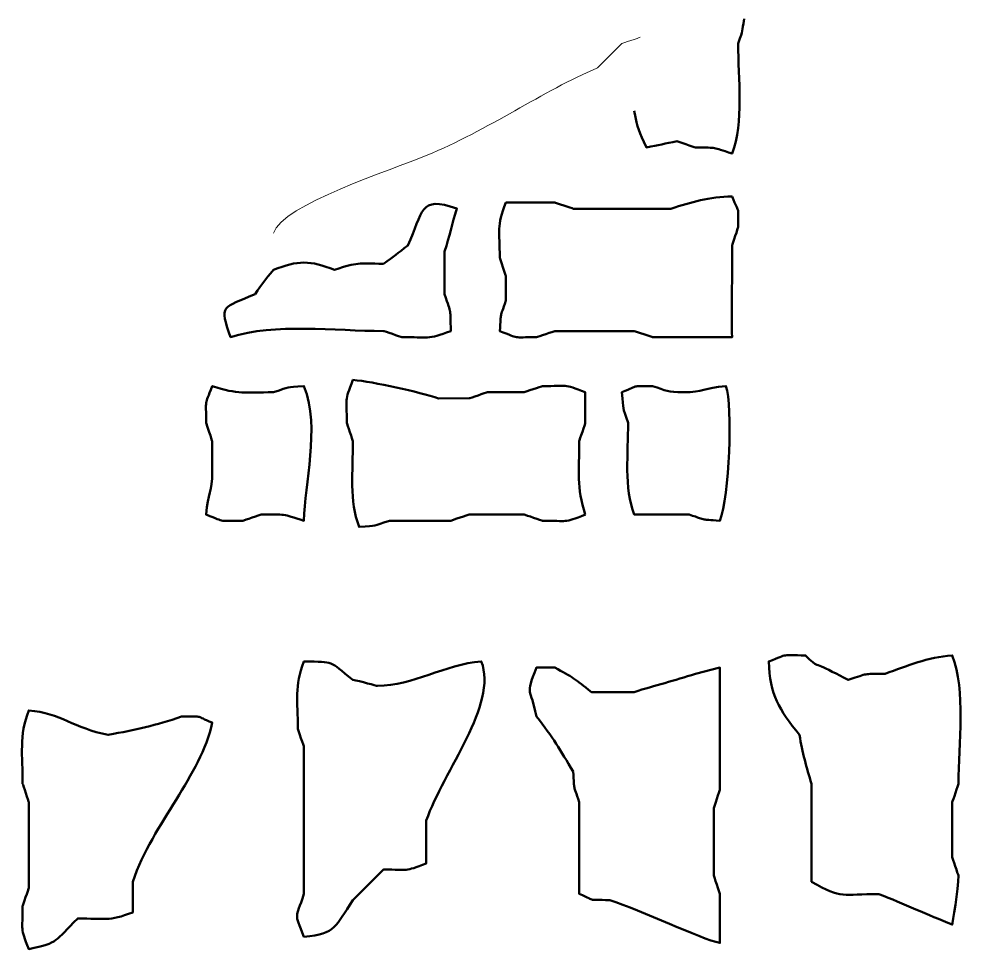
# Model space of a CAD drawing. Header units: millimetres. Extents: x -1760 to -1105, y 422 to 906.
# Drawn here: x -1150.42 to -1128.74, y 573.94 to 595.22 of the extents above; entities that cross this region are included whole.
import ezdxf

# ---------------------------------------------------------------- set-up
doc = ezdxf.new("R2010")
doc.units = ezdxf.units.MM
doc.header["$MEASUREMENT"] = 0
doc.layers.add('layer 1', color=7, linetype='Continuous')

msp = doc.modelspace()

# ---------------------------------------------------------------- linework, layer by layer
at = {"layer": 'layer 1', "color": 225, "lineweight": 50}
for points, knots in [([(-1136.3375, 593.1181), (-1136.2562, 592.6872), (-1136.2334, 592.6565), (-1136.0576, 592.2781), (-1136.0576, 592.2781), (-1135.778, 592.3323), (-1135.6372, 592.3654), (-1135.3577, 592.4184), (-1135.3577, 592.4184), (-1135.3494, 592.415), (-1134.9611, 592.2868), (-1134.9377, 592.2781), (-1134.9377, 592.2781), (-1134.387, 592.2665), (-1134.592, 592.2984), (-1134.0977, 592.1383), (-1134.0977, 592.1383), (-1133.8229, 592.8461), (-1133.9578, 593.8499), (-1133.9577, 594.6583), (-1133.9577, 594.6583), (-1133.8338, 595.0023), (-1133.8795, 594.8982), (-1133.8176, 595.2183)], [0, 0, 0, 0, 0.1428571, 0.1428571, 0.1428571, 0.1428571, 0.2857143, 0.2857143, 0.2857143, 0.2857143, 0.4285714, 0.4285714, 0.4285714, 0.4285714, 0.5714286, 0.5714286, 0.5714286, 0.5714286, 0.7142857, 0.7142857, 0.7142857, 0.7142857, 1, 1, 1, 1]), ([(-1144.599, 589.4785), (-1144.7946, 589.2307), (-1144.8519, 589.179), (-1145.0188, 588.9186), (-1145.0188, 588.9186), (-1145.7552, 588.6071), (-1145.8504, 588.6798), (-1145.5786, 587.9385), (-1145.5786, 587.9385), (-1144.5773, 588.2634), (-1143.1889, 588.0787), (-1142.0786, 588.0785), (-1142.0786, 588.0785), (-1142.0703, 588.0752), (-1141.6819, 587.9471), (-1141.6588, 587.9385), (-1141.6588, 587.9385), (-1141.0523, 587.9385), (-1141.0746, 587.8707), (-1140.5383, 588.0785), (-1140.5383, 588.0785), (-1140.55, 588.6292), (-1140.5181, 588.4242), (-1140.6784, 588.9185), (-1140.6784, 588.9185), (-1140.6784, 588.9185), (-1140.6784, 589.4785), (-1140.6784, 589.4785), (-1140.6784, 589.4785), (-1140.6784, 589.4785), (-1140.6784, 589.8985), (-1140.6784, 589.8985), (-1140.6784, 589.8985), (-1140.5655, 590.2467), (-1140.5114, 590.5301), (-1140.3985, 590.8785), (-1140.3985, 590.8785), (-1141.2719, 591.1988), (-1141.1698, 590.788), (-1141.5185, 590.0385), (-1141.5185, 590.0385), (-1141.7702, 589.8396), (-1141.8226, 589.7898), (-1142.0786, 589.6186), (-1142.0786, 589.6186), (-1142.6883, 589.6186), (-1142.6449, 589.6581), (-1143.1986, 589.4787), (-1143.1986, 589.4787), (-1143.7617, 589.6972), (-1144.0356, 589.6972), (-1144.599, 589.4787)], [0, 0, 0, 0, 0.0714286, 0.0714286, 0.0714286, 0.0714286, 0.1428571, 0.1428571, 0.1428571, 0.1428571, 0.2142857, 0.2142857, 0.2142857, 0.2142857, 0.2857143, 0.2857143, 0.2857143, 0.2857143, 0.3571429, 0.3571429, 0.3571429, 0.3571429, 0.4285714, 0.4285714, 0.4285714, 0.4285714, 0.5, 0.5, 0.5, 0.5, 0.5714286, 0.5714286, 0.5714286, 0.5714286, 0.6428571, 0.6428571, 0.6428571, 0.6428571, 0.7142857, 0.7142857, 0.7142857, 0.7142857, 0.7857143, 0.7857143, 0.7857143, 0.7857143, 0.8571429, 0.8571429, 0.8571429, 0.8571429, 1, 1, 1, 1]), ([(-1134.0968, 587.9372), (-1134.0968, 587.9372), (-1135.9168, 587.9374), (-1135.9168, 587.9374), (-1135.9168, 587.9374), (-1135.9251, 587.9408), (-1136.3135, 588.0688), (-1136.3368, 588.0775), (-1136.3368, 588.0775), (-1136.3368, 588.0775), (-1137.5969, 588.0775), (-1137.5969, 588.0775), (-1137.5969, 588.0775), (-1137.5969, 588.0775), (-1138.1569, 588.0773), (-1138.1569, 588.0773), (-1138.1569, 588.0773), (-1138.1652, 588.0739), (-1138.5535, 587.9459), (-1138.5769, 587.9374), (-1138.5769, 587.9374), (-1139.1523, 587.9374), (-1138.938, 587.8912), (-1139.4169, 588.0773), (-1139.4169, 588.0773), (-1139.3791, 588.5579), (-1139.4218, 588.3297), (-1139.2768, 588.7772), (-1139.2768, 588.7772), (-1139.2768, 588.7772), (-1139.2768, 589.3372), (-1139.2768, 589.3372), (-1139.2768, 589.3372), (-1139.2802, 589.3455), (-1139.4084, 589.7337), (-1139.4169, 589.7572), (-1139.4169, 589.7572), (-1139.4169, 590.3777), (-1139.491, 590.4659), (-1139.2768, 591.0173), (-1139.2768, 591.0173), (-1139.2768, 591.0173), (-1138.1568, 591.0175), (-1138.1568, 591.0175), (-1138.1568, 591.0175), (-1138.1485, 591.0141), (-1137.7602, 590.8859), (-1137.7368, 590.8773), (-1137.7368, 590.8773), (-1137.7368, 590.8773), (-1136.4767, 590.8773), (-1136.4767, 590.8773), (-1136.4767, 590.8773), (-1136.4767, 590.8773), (-1135.9166, 590.8774), (-1135.9166, 590.8774), (-1135.9166, 590.8774), (-1135.9166, 590.8774), (-1135.4967, 590.8774), (-1135.4967, 590.8774), (-1135.4967, 590.8774), (-1135.0349, 591.027), (-1134.6225, 591.1459), (-1134.0968, 591.1574), (-1134.0968, 591.1574), (-1133.9192, 590.7102), (-1133.969, 591.0238), (-1133.9566, 590.4573), (-1133.9566, 590.4573), (-1133.96, 590.449), (-1134.0882, 590.0608), (-1134.0967, 590.0373), (-1134.0967, 590.0373), (-1134.0967, 589.709), (-1134.1065, 587.9556), (-1134.0967, 587.9372), (-1134.0967, 587.9372), (-1134.0967, 587.9372), (-1134.0968, 587.9372), (-1134.0968, 587.9372)], [0, 0, 0, 0, 0.047619, 0.047619, 0.047619, 0.047619, 0.0952381, 0.0952381, 0.0952381, 0.0952381, 0.1428571, 0.1428571, 0.1428571, 0.1428571, 0.1904762, 0.1904762, 0.1904762, 0.1904762, 0.2380952, 0.2380952, 0.2380952, 0.2380952, 0.2857143, 0.2857143, 0.2857143, 0.2857143, 0.3333333, 0.3333333, 0.3333333, 0.3333333, 0.3809524, 0.3809524, 0.3809524, 0.3809524, 0.4285714, 0.4285714, 0.4285714, 0.4285714, 0.4761905, 0.4761905, 0.4761905, 0.4761905, 0.5238095, 0.5238095, 0.5238095, 0.5238095, 0.5714286, 0.5714286, 0.5714286, 0.5714286, 0.6190476, 0.6190476, 0.6190476, 0.6190476, 0.6666667, 0.6666667, 0.6666667, 0.6666667, 0.7142857, 0.7142857, 0.7142857, 0.7142857, 0.7619048, 0.7619048, 0.7619048, 0.7619048, 0.8095238, 0.8095238, 0.8095238, 0.8095238, 0.8571429, 0.8571429, 0.8571429, 0.8571429, 0.9047619, 0.9047619, 0.9047619, 0.9047619, 1, 1, 1, 1]), ([(-1137.457, 583.8777), (-1137.9708, 583.678), (-1137.8456, 583.7376), (-1138.4372, 583.7374), (-1138.4372, 583.7374), (-1138.4455, 583.7408), (-1138.8337, 583.8692), (-1138.857, 583.8777), (-1138.857, 583.8777), (-1138.857, 583.8777), (-1140.1173, 583.8777), (-1140.1173, 583.8777), (-1140.1173, 583.8777), (-1140.1256, 583.8743), (-1140.5138, 583.7459), (-1140.5371, 583.7376), (-1140.5371, 583.7376), (-1140.5371, 583.7376), (-1141.9373, 583.7376), (-1141.9373, 583.7376), (-1141.9373, 583.7376), (-1142.3483, 583.6014), (-1142.1948, 583.6314), (-1142.6372, 583.5976), (-1142.6372, 583.5976), (-1142.8667, 584.1883), (-1142.7772, 584.8681), (-1142.7772, 585.5578), (-1142.7772, 585.5578), (-1142.7806, 585.566), (-1142.9088, 585.9543), (-1142.9173, 585.9777), (-1142.9173, 585.9777), (-1142.9173, 586.569), (-1142.9767, 586.4439), (-1142.7772, 586.9579), (-1142.7772, 586.9579), (-1142.3121, 586.9219), (-1141.2547, 586.6794), (-1140.8174, 586.5378), (-1140.8174, 586.5378), (-1140.8174, 586.5378), (-1140.1173, 586.5379), (-1140.1173, 586.5379), (-1140.1173, 586.5379), (-1140.109, 586.5413), (-1139.7208, 586.6692), (-1139.6972, 586.6776), (-1139.6972, 586.6776), (-1139.6972, 586.6776), (-1138.8572, 586.6778), (-1138.8572, 586.6778), (-1138.8572, 586.6778), (-1138.8489, 586.6812), (-1138.4607, 586.8092), (-1138.4372, 586.8177), (-1138.4372, 586.8177), (-1137.846, 586.8177), (-1137.971, 586.8773), (-1137.4572, 586.6778), (-1137.4572, 586.6778), (-1137.4572, 586.6778), (-1137.4572, 585.9779), (-1137.4572, 585.9779), (-1137.4572, 585.9779), (-1137.4606, 585.9696), (-1137.5886, 585.5814), (-1137.5971, 585.5579), (-1137.5971, 585.5579), (-1137.5971, 584.8549), (-1137.6641, 584.5162), (-1137.4572, 583.8778), (-1137.4572, 583.8778), (-1137.4572, 583.8778), (-1137.457, 583.8777), (-1137.457, 583.8777)], [0, 0, 0, 0, 0.05, 0.05, 0.05, 0.05, 0.1, 0.1, 0.1, 0.1, 0.15, 0.15, 0.15, 0.15, 0.2, 0.2, 0.2, 0.2, 0.25, 0.25, 0.25, 0.25, 0.3, 0.3, 0.3, 0.3, 0.35, 0.35, 0.35, 0.35, 0.4, 0.4, 0.4, 0.4, 0.45, 0.45, 0.45, 0.45, 0.5, 0.5, 0.5, 0.5, 0.55, 0.55, 0.55, 0.55, 0.6, 0.6, 0.6, 0.6, 0.65, 0.65, 0.65, 0.65, 0.7, 0.7, 0.7, 0.7, 0.75, 0.75, 0.75, 0.75, 0.8, 0.8, 0.8, 0.8, 0.85, 0.85, 0.85, 0.85, 0.9, 0.9, 0.9, 0.9, 1, 1, 1, 1]), ([(-1143.8978, 583.7371), (-1144.4168, 583.9055), (-1144.2986, 583.8771), (-1144.878, 583.8771), (-1144.878, 583.8771), (-1144.8863, 583.8738), (-1145.2745, 583.7457), (-1145.298, 583.7371), (-1145.298, 583.7371), (-1145.8734, 583.7371), (-1145.6591, 583.691), (-1146.1379, 583.8771), (-1146.1379, 583.8771), (-1146.099, 584.3846), (-1145.9979, 584.3837), (-1145.9979, 584.8573), (-1145.9979, 584.8573), (-1145.9979, 584.8573), (-1145.9979, 585.5572), (-1145.9979, 585.5572), (-1145.9979, 585.5572), (-1146.0012, 585.5655), (-1146.1295, 585.9537), (-1146.1379, 585.9772), (-1146.1379, 585.9772), (-1146.1379, 586.5526), (-1146.184, 586.3383), (-1145.9979, 586.8172), (-1145.9979, 586.8172), (-1145.3945, 586.6216), (-1145.258, 586.6773), (-1144.5979, 586.6771), (-1144.5979, 586.6771), (-1144.1867, 586.8133), (-1144.3404, 586.7833), (-1143.898, 586.8173), (-1143.898, 586.8173), (-1143.517, 585.8361), (-1143.8978, 584.585), (-1143.8978, 583.7369), (-1143.8978, 583.7369), (-1143.8978, 583.7369), (-1143.8978, 583.7371), (-1143.8978, 583.7371)], [0, 0, 0, 0, 0.0833333, 0.0833333, 0.0833333, 0.0833333, 0.1666667, 0.1666667, 0.1666667, 0.1666667, 0.25, 0.25, 0.25, 0.25, 0.3333333, 0.3333333, 0.3333333, 0.3333333, 0.4166667, 0.4166667, 0.4166667, 0.4166667, 0.5, 0.5, 0.5, 0.5, 0.5833333, 0.5833333, 0.5833333, 0.5833333, 0.6666667, 0.6666667, 0.6666667, 0.6666667, 0.75, 0.75, 0.75, 0.75, 0.8333333, 0.8333333, 0.8333333, 0.8333333, 1, 1, 1, 1]), ([(-1134.3778, 583.7371), (-1134.8585, 583.775), (-1134.6302, 583.7321), (-1135.0777, 583.8773), (-1135.0777, 583.8773), (-1135.0777, 583.8773), (-1136.3378, 583.8773), (-1136.3378, 583.8773), (-1136.3378, 583.8773), (-1136.5724, 584.4813), (-1136.4779, 585.2819), (-1136.4779, 585.9774), (-1136.4779, 585.9774), (-1136.6141, 586.3884), (-1136.5839, 586.2347), (-1136.618, 586.6771), (-1136.618, 586.6771), (-1136.1708, 586.8547), (-1136.4842, 586.8048), (-1135.9179, 586.8173), (-1135.9179, 586.8173), (-1135.6118, 586.7157), (-1135.5741, 586.6771), (-1135.218, 586.6771), (-1135.218, 586.6771), (-1134.7445, 586.6771), (-1134.7454, 586.7782), (-1134.2378, 586.8172), (-1134.2378, 586.8172), (-1134.0732, 586.3683), (-1134.1678, 584.2779), (-1134.3778, 583.7369), (-1134.3778, 583.7369), (-1134.3778, 583.7369), (-1134.3778, 583.7371), (-1134.3778, 583.7371)], [0, 0, 0, 0, 0.1, 0.1, 0.1, 0.1, 0.2, 0.2, 0.2, 0.2, 0.3, 0.3, 0.3, 0.3, 0.4, 0.4, 0.4, 0.4, 0.5, 0.5, 0.5, 0.5, 0.6, 0.6, 0.6, 0.6, 0.7, 0.7, 0.7, 0.7, 0.8, 0.8, 0.8, 0.8, 1, 1, 1, 1]), ([(-1129.0566, 574.4965), (-1129.6161, 574.721), (-1130.1722, 574.9703), (-1130.7367, 575.1967), (-1130.7367, 575.1967), (-1131.5778, 575.1966), (-1131.571, 575.0692), (-1132.2767, 575.4767), (-1132.2767, 575.4767), (-1132.2767, 575.4767), (-1132.2767, 577.7166), (-1132.2767, 577.7166), (-1132.2767, 577.7166), (-1132.3995, 578.0946), (-1132.4815, 578.437), (-1132.5566, 578.8367), (-1132.5566, 578.8367), (-1133.0175, 579.4205), (-1133.24, 579.749), (-1133.2569, 580.5168), (-1133.2569, 580.5168), (-1132.7776, 580.7027), (-1132.9921, 580.6568), (-1132.4167, 580.6568), (-1132.4167, 580.6568), (-1132.1259, 580.3661), (-1132.1633, 580.4716), (-1131.9969, 580.3767), (-1131.9969, 580.3767), (-1131.911, 580.34), (-1131.5265, 580.1395), (-1131.4367, 580.097), (-1131.4367, 580.097), (-1130.9423, 580.257), (-1131.1471, 580.2249), (-1130.5968, 580.2368), (-1130.5968, 580.2368), (-1130.074, 580.4178), (-1129.633, 580.6127), (-1129.0566, 580.657), (-1129.0566, 580.657), (-1128.7412, 579.8449), (-1128.9165, 578.6384), (-1128.9165, 577.7168), (-1128.9165, 577.7168), (-1128.9199, 577.7085), (-1129.0481, 577.3199), (-1129.0566, 577.2968), (-1129.0566, 577.2968), (-1129.0566, 577.2968), (-1129.0566, 576.0367), (-1129.0566, 576.0367), (-1129.0566, 576.0367), (-1129.0532, 576.0284), (-1128.925, 575.64), (-1128.9165, 575.6165), (-1128.9165, 575.6165), (-1128.9165, 575.3084), (-1129.0566, 574.5125), (-1129.0566, 574.4963), (-1129.0566, 574.4963), (-1129.0566, 574.4963), (-1129.0566, 574.4965), (-1129.0566, 574.4965)], [0, 0, 0, 0, 0.0588235, 0.0588235, 0.0588235, 0.0588235, 0.1176471, 0.1176471, 0.1176471, 0.1176471, 0.1764706, 0.1764706, 0.1764706, 0.1764706, 0.2352941, 0.2352941, 0.2352941, 0.2352941, 0.2941176, 0.2941176, 0.2941176, 0.2941176, 0.3529412, 0.3529412, 0.3529412, 0.3529412, 0.4117647, 0.4117647, 0.4117647, 0.4117647, 0.4705882, 0.4705882, 0.4705882, 0.4705882, 0.5294118, 0.5294118, 0.5294118, 0.5294118, 0.5882353, 0.5882353, 0.5882353, 0.5882353, 0.6470588, 0.6470588, 0.6470588, 0.6470588, 0.7058824, 0.7058824, 0.7058824, 0.7058824, 0.7647059, 0.7647059, 0.7647059, 0.7647059, 0.8235294, 0.8235294, 0.8235294, 0.8235294, 0.8823529, 0.8823529, 0.8823529, 0.8823529, 1, 1, 1, 1]), ([(-1141.0982, 576.8777), (-1141.0982, 576.8777), (-1141.0982, 575.8975), (-1141.0982, 575.8975), (-1141.0982, 575.8975), (-1141.6124, 575.6979), (-1141.4868, 575.7573), (-1142.0784, 575.7573), (-1142.0784, 575.7573), (-1142.0784, 575.7573), (-1142.7783, 575.0576), (-1142.7783, 575.0576), (-1142.7783, 575.0576), (-1143.187, 574.4529), (-1143.1522, 574.2912), (-1143.8984, 574.2176), (-1143.8984, 574.2176), (-1144.1268, 574.8055), (-1144.0952, 574.5909), (-1143.8984, 575.1978), (-1143.8984, 575.1978), (-1143.8984, 575.1978), (-1143.8984, 575.7577), (-1143.8984, 575.7577), (-1143.8984, 575.7577), (-1143.8984, 575.7577), (-1143.8984, 577.0178), (-1143.8984, 577.0178), (-1143.8984, 577.0178), (-1143.8984, 577.0178), (-1143.8984, 578.5578), (-1143.8984, 578.5578), (-1143.8984, 578.5578), (-1143.9017, 578.5661), (-1144.0299, 578.9545), (-1144.0386, 578.9778), (-1144.0386, 578.9778), (-1144.0386, 579.6262), (-1144.1204, 579.946), (-1143.8984, 580.5178), (-1143.8984, 580.5178), (-1143.1745, 580.503), (-1143.3475, 580.5469), (-1142.7785, 580.0979), (-1142.7785, 580.0979), (-1142.6312, 580.0672), (-1142.2257, 579.9578), (-1142.2183, 579.958), (-1142.2183, 579.958), (-1141.3961, 579.958), (-1140.6835, 580.4531), (-1139.8383, 580.5178), (-1139.8383, 580.5178), (-1139.4543, 579.5287), (-1140.7031, 578.0195), (-1141.0984, 576.8779), (-1141.0984, 576.8779), (-1141.0984, 576.8779), (-1141.0982, 576.8777), (-1141.0982, 576.8777)], [0, 0, 0, 0, 0.0625, 0.0625, 0.0625, 0.0625, 0.125, 0.125, 0.125, 0.125, 0.1875, 0.1875, 0.1875, 0.1875, 0.25, 0.25, 0.25, 0.25, 0.3125, 0.3125, 0.3125, 0.3125, 0.375, 0.375, 0.375, 0.375, 0.4375, 0.4375, 0.4375, 0.4375, 0.5, 0.5, 0.5, 0.5, 0.5625, 0.5625, 0.5625, 0.5625, 0.625, 0.625, 0.625, 0.625, 0.6875, 0.6875, 0.6875, 0.6875, 0.75, 0.75, 0.75, 0.75, 0.8125, 0.8125, 0.8125, 0.8125, 0.875, 0.875, 0.875, 0.875, 1, 1, 1, 1]), ([(-1134.3778, 580.2374), (-1134.3778, 580.2374), (-1134.3778, 577.5771), (-1134.3778, 577.5771), (-1134.3778, 577.5771), (-1134.3812, 577.5688), (-1134.5096, 577.1806), (-1134.5179, 577.1571), (-1134.5179, 577.1571), (-1134.5179, 577.1571), (-1134.5179, 575.6171), (-1134.5179, 575.6171), (-1134.5179, 575.6171), (-1134.5145, 575.6088), (-1134.3863, 575.2204), (-1134.3778, 575.1971), (-1134.3778, 575.1971), (-1134.3778, 575.1971), (-1134.378, 574.077), (-1134.378, 574.077), (-1134.378, 574.077), (-1134.8174, 574.1702), (-1136.1733, 574.8224), (-1136.8981, 575.0574), (-1136.8981, 575.0574), (-1137.4644, 575.0706), (-1137.151, 575.0202), (-1137.598, 575.1975), (-1137.598, 575.1975), (-1137.598, 575.1975), (-1137.598, 577.2975), (-1137.598, 577.2975), (-1137.598, 577.2975), (-1137.743, 577.7452), (-1137.7003, 577.5168), (-1137.738, 577.9974), (-1137.738, 577.9974), (-1138.0312, 578.4869), (-1138.197, 578.788), (-1138.578, 579.2575), (-1138.578, 579.2575), (-1138.7092, 579.9515), (-1138.8418, 579.698), (-1138.578, 580.3776), (-1138.578, 580.3776), (-1138.578, 580.3776), (-1138.158, 580.3778), (-1138.158, 580.3778), (-1138.158, 580.3778), (-1137.7631, 580.1665), (-1137.6819, 580.113), (-1137.318, 579.8177), (-1137.318, 579.8177), (-1137.318, 579.8177), (-1136.3378, 579.8177), (-1136.3378, 579.8177), (-1136.3378, 579.8177), (-1135.865, 579.9712), (-1135.4159, 580.0723), (-1134.9379, 580.2377), (-1134.9379, 580.2377), (-1134.9379, 580.2377), (-1134.3778, 580.3776), (-1134.3778, 580.3776), (-1134.3778, 580.3776), (-1134.3778, 580.3776), (-1134.3778, 580.2374), (-1134.3778, 580.2374)], [0, 0, 0, 0, 0.0555556, 0.0555556, 0.0555556, 0.0555556, 0.1111111, 0.1111111, 0.1111111, 0.1111111, 0.1666667, 0.1666667, 0.1666667, 0.1666667, 0.2222222, 0.2222222, 0.2222222, 0.2222222, 0.2777778, 0.2777778, 0.2777778, 0.2777778, 0.3333333, 0.3333333, 0.3333333, 0.3333333, 0.3888889, 0.3888889, 0.3888889, 0.3888889, 0.4444444, 0.4444444, 0.4444444, 0.4444444, 0.5, 0.5, 0.5, 0.5, 0.5555556, 0.5555556, 0.5555556, 0.5555556, 0.6111111, 0.6111111, 0.6111111, 0.6111111, 0.6666667, 0.6666667, 0.6666667, 0.6666667, 0.7222222, 0.7222222, 0.7222222, 0.7222222, 0.7777778, 0.7777778, 0.7777778, 0.7777778, 0.8333333, 0.8333333, 0.8333333, 0.8333333, 0.8888889, 0.8888889, 0.8888889, 0.8888889, 1, 1, 1, 1]), ([(-1147.8186, 575.4772), (-1147.8186, 575.4772), (-1147.8186, 574.7773), (-1147.8186, 574.7773), (-1147.8186, 574.7773), (-1148.37, 574.5632), (-1148.458, 574.6372), (-1149.0787, 574.6372), (-1149.0787, 574.6372), (-1149.6191, 574.1086), (-1149.4935, 574.0857), (-1150.1987, 573.9373), (-1150.1987, 573.9373), (-1150.3984, 574.451), (-1150.3388, 574.3259), (-1150.3388, 574.9173), (-1150.3388, 574.9173), (-1150.3354, 574.9256), (-1150.2072, 575.314), (-1150.1987, 575.3373), (-1150.1987, 575.3373), (-1150.1987, 575.3373), (-1150.1987, 575.8974), (-1150.1987, 575.8974), (-1150.1987, 575.8974), (-1150.1987, 575.8974), (-1150.1987, 577.2975), (-1150.1987, 577.2975), (-1150.1987, 577.2975), (-1150.2021, 577.3058), (-1150.3303, 577.694), (-1150.3388, 577.7175), (-1150.3388, 577.7175), (-1150.339, 578.3797), (-1150.4236, 578.818), (-1150.1987, 579.3976), (-1150.1987, 579.3976), (-1149.4639, 579.3408), (-1149.1729, 578.9875), (-1148.3788, 578.8374), (-1148.3788, 578.8374), (-1147.7413, 578.9579), (-1147.3026, 579.0485), (-1146.6989, 579.2574), (-1146.6989, 579.2574), (-1146.1358, 579.2575), (-1146.4216, 579.2815), (-1145.9986, 579.1175), (-1145.9986, 579.1175), (-1146.2575, 577.8884), (-1147.3421, 576.8546), (-1147.8187, 575.4774), (-1147.8187, 575.4774), (-1147.8187, 575.4774), (-1147.8186, 575.4772), (-1147.8186, 575.4772)], [0, 0, 0, 0, 0.0666667, 0.0666667, 0.0666667, 0.0666667, 0.1333333, 0.1333333, 0.1333333, 0.1333333, 0.2, 0.2, 0.2, 0.2, 0.2666667, 0.2666667, 0.2666667, 0.2666667, 0.3333333, 0.3333333, 0.3333333, 0.3333333, 0.4, 0.4, 0.4, 0.4, 0.4666667, 0.4666667, 0.4666667, 0.4666667, 0.5333333, 0.5333333, 0.5333333, 0.5333333, 0.6, 0.6, 0.6, 0.6, 0.6666667, 0.6666667, 0.6666667, 0.6666667, 0.7333333, 0.7333333, 0.7333333, 0.7333333, 0.8, 0.8, 0.8, 0.8, 0.8666667, 0.8666667, 0.8666667, 0.8666667, 1, 1, 1, 1])]:
    msp.add_open_spline(points, degree=3, knots=knots, dxfattribs=at)
at = {"layer": 'layer 1', "color": 225, "lineweight": 0}
msp.add_open_spline([(-1144.5988, 590.3186), (-1144.3907, 590.9711), (-1141.8907, 591.7636), (-1141.0986, 592.0915), (-1141.0986, 592.0915), (-1139.683, 592.6775), (-1138.4238, 593.5721), (-1137.1783, 594.0988), (-1137.1783, 594.0988), (-1137.1783, 594.0988), (-1136.6185, 594.6588), (-1136.6185, 594.6588), (-1136.6185, 594.6588), (-1136.6102, 594.6622), (-1136.222, 594.7902), (-1136.1985, 594.7987)], degree=3, knots=[0, 0, 0, 0, 0.2, 0.2, 0.2, 0.2, 0.4, 0.4, 0.4, 0.4, 0.6, 0.6, 0.6, 0.6, 1, 1, 1, 1], dxfattribs=at)

doc.saveas('drawing.dxf')
